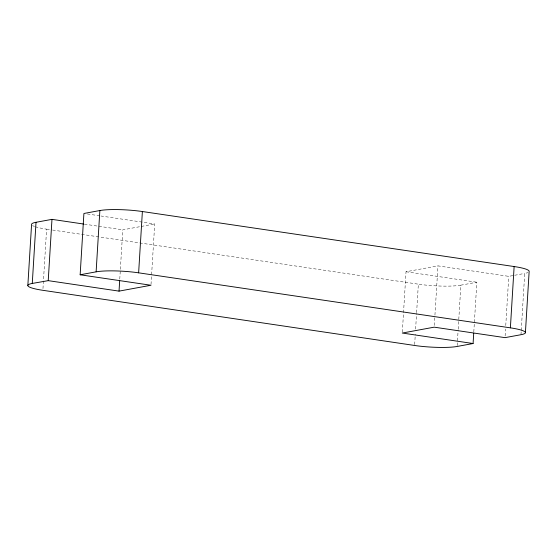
<?xml version="1.0" encoding="UTF-8"?>
<svg xmlns="http://www.w3.org/2000/svg" width="557" height="557" viewBox="0 0 557 557"><rect width="100%" height="100%" fill="white"/><g stroke="black" fill="none" stroke-linecap="round" stroke-linejoin="round"><path stroke-width="0.42" stroke-dasharray="2.79 2.09" d="M42.973 288.589L46.607 229.157A31.039 4.533 3.5 0 1 35.467 226.796M119.776 279.043L122.784 229.832L140.427 226.581M151.017 284.39L154.714 223.956L100.963 215.998M402.335 332.181L406.025 271.746L437.955 265.87L508.764 276.349L513.805 275.423M414.666 344.609L415.299 334.249M415.613 329.069L416.566 313.528M416.615 312.665L418.356 284.174L99.961 237.052M434.307 325.441L434.892 315.944M434.94 315.081L437.955 265.87M457.179 345.598L458.133 330.057M458.181 329.194L460.876 285.163L476.841 282.225L473.777 332.299M505.122 335.92L505.54 329.013M505.756 325.56L508.764 276.349M520.976 334.708L521.185 331.255M521.241 330.392L524.729 273.41A31.039 4.533 3.5 0 0 527.952 272.519M141.269 226.427L154.714 223.956M514.647 275.269L524.729 273.41M87.317 213.979L100.114 215.872M84.392 224.151L98.046 226.17M98.902 226.295L122.784 229.832M406.025 271.746L476.841 282.225M46.607 229.157L51.766 229.923M52.63 230.048L99.097 236.927M34.548 226.476A31.039 4.533 3.5 0 1 32.501 225.515M460.876 285.163A31.039 4.533 3.5 0 1 418.356 284.174"/><path stroke-width="0.84" d="M27.85 285.435L31.589 224.283A31.039 4.533 3.5 0 1 36.017 222.292L51.975 219.354L83.543 224.025M473.722 333.163L473.088 343.523L457.123 346.461A31.039 4.533 3.5 0 1 414.61 345.472L42.868 290.308A31.039 4.533 3.5 0 1 32.271 283.443L36.017 222.292M32.271 283.443L48.229 280.651L51.975 219.354M48.229 280.651L119.038 291.13L150.961 285.254L80.152 274.775L83.905 213.477L99.863 210.539A31.039 4.533 3.5 0 1 142.383 211.528L514.132 266.545A31.039 4.533 3.5 0 1 529.15 271.419L525.404 332.717M80.152 274.775L96.117 271.837L99.863 210.539M119.038 291.13L119.671 280.77M473.088 343.523L402.279 333.044L434.202 327.168L505.011 337.646L520.976 334.708A31.039 4.533 3.5 0 0 510.386 327.843L138.63 272.826L142.383 211.528M510.386 327.843L514.132 266.545M96.117 271.837A31.039 4.533 3.5 0 1 138.63 272.826"/></g></svg>
